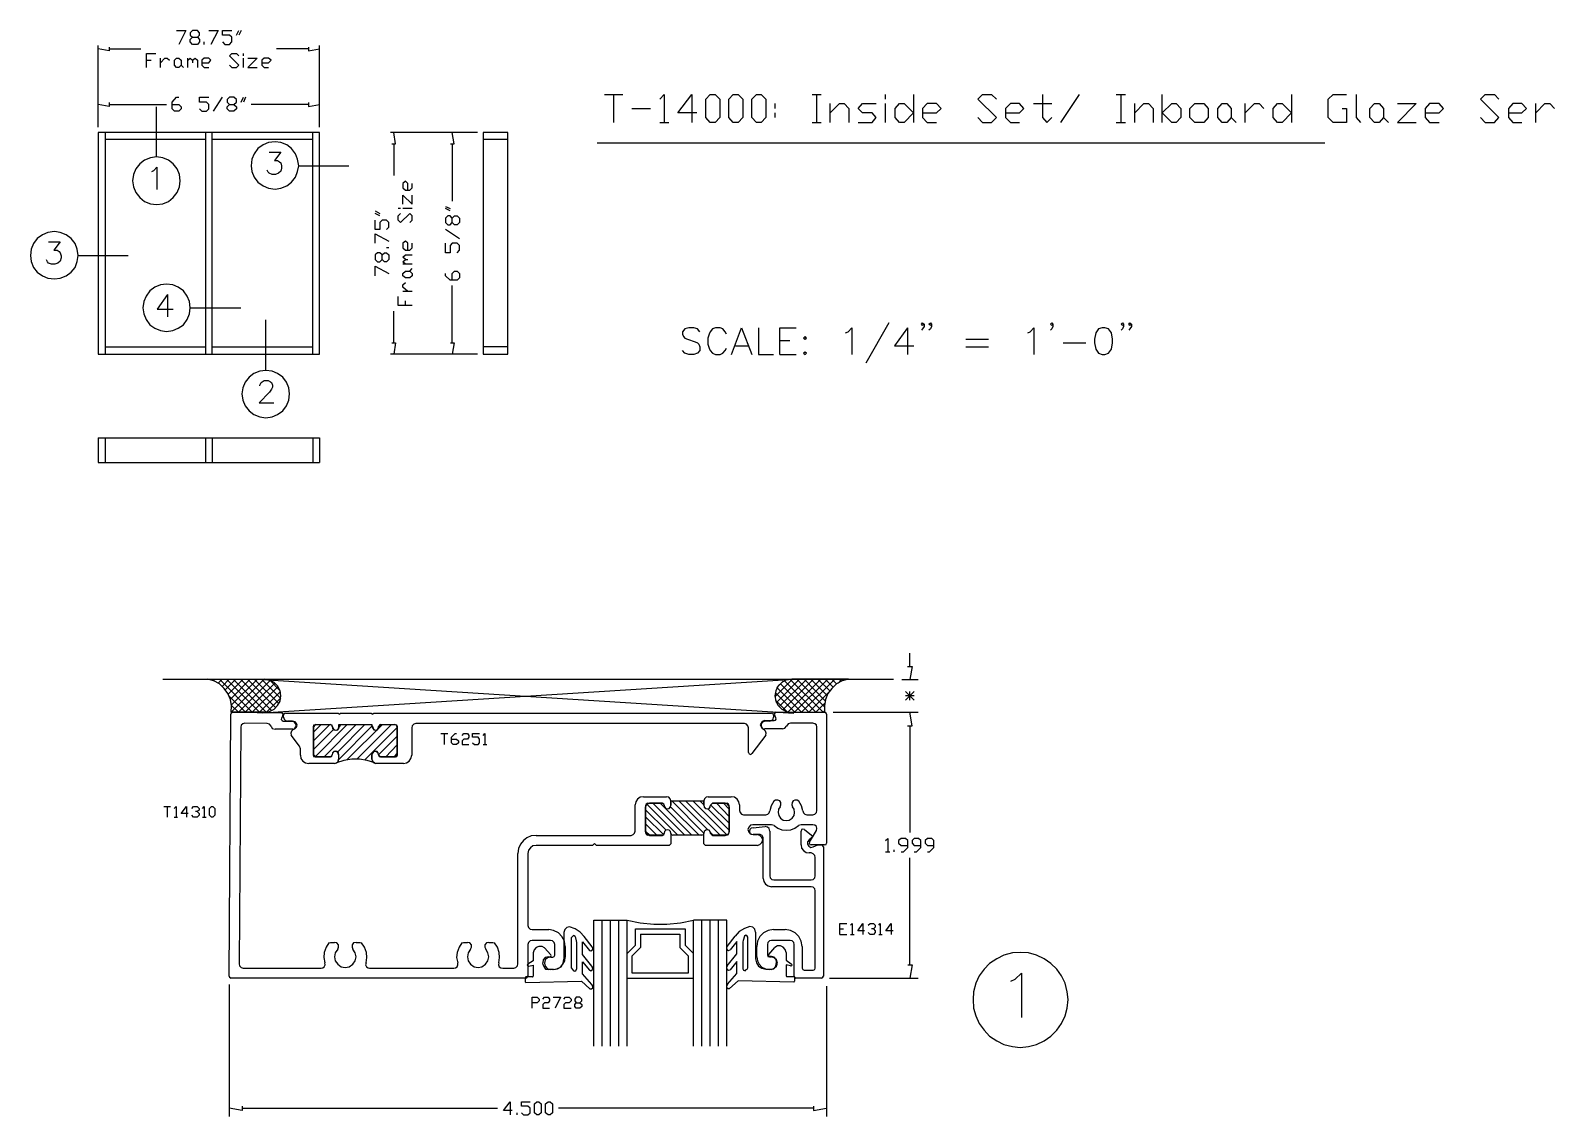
# Model space of a CAD drawing. Header units: inches. Extents: x 0 to 23, y 1.6 to 19.8.
# Drawn here: x -0.04 to 11.43, y 11.58 to 19.75 of the extents above; entities that cross this region are included whole.
import ezdxf

# ---------------------------------------------------------------- set-up
doc = ezdxf.new("R2010")
doc.units = ezdxf.units.IN
doc.layers.add('B6917_01-116-45-r0-T14000_I-O_InsideSet-InboardPlane-061512-NFRC_100-200', color=7, linetype='CONTINUOUS')

msp = doc.modelspace()

# ---------------------------------------------------------------- linework, layer by layer
at = {"layer": 'B6917_01-116-45-r0-T14000_I-O_InsideSet-InboardPlane-061512-NFRC_100-200', "color": 7}
for points in [[(1.058, 19.754), (1.129, 19.754), (1.075, 19.649)], [(1.18, 19.649), (1.162, 19.667), (1.162, 19.685), (1.18, 19.703), (1.216, 19.703), (1.231, 19.718), (1.231, 19.736), (1.216, 19.754), (1.18, 19.754), (1.162, 19.736), (1.162, 19.718), (1.18, 19.703)], [(1.303, 19.754), (1.372, 19.754), (1.318, 19.649)], [(1.405, 19.667), (1.423, 19.649), (1.458, 19.649), (1.476, 19.667), (1.476, 19.703), (1.458, 19.718), (1.405, 19.718), (1.405, 19.754), (1.476, 19.754)], [(1.509, 19.718), (1.527, 19.754)], [(1.545, 19.754), (1.527, 19.718)], [(0.468, 19.164), (0.468, 19.64)], [(0.552, 19.628), (0.552, 19.601), (0.468, 19.616)], [(1.216, 19.703), (1.231, 19.685), (1.231, 19.667), (1.216, 19.649), (1.18, 19.649)], [(1.267, 19.649), (1.267, 19.667)], [(2.051, 19.628), (2.051, 19.601), (2.135, 19.616)], [(2.135, 19.164), (2.135, 19.64)], [(0.552, 19.616), (0.791, 19.616)], [(0.833, 19.475), (0.833, 19.58), (0.902, 19.58)], [(0.833, 19.529), (0.869, 19.529)], [(0.938, 19.475), (0.938, 19.544)], [(0.938, 19.511), (0.971, 19.544), (0.989, 19.544), (1.007, 19.529)], [(1.075, 19.475), (1.058, 19.475), (1.043, 19.493), (1.043, 19.529), (1.058, 19.544), (1.075, 19.544), (1.093, 19.529), (1.093, 19.493), (1.075, 19.475), (1.075, 19.475)], [(1.144, 19.475), (1.144, 19.544)], [(1.144, 19.529), (1.162, 19.544), (1.18, 19.529), (1.18, 19.511)], [(1.18, 19.529), (1.198, 19.544), (1.216, 19.529), (1.216, 19.475)], [(1.249, 19.511), (1.303, 19.511), (1.318, 19.529), (1.303, 19.544), (1.267, 19.544), (1.249, 19.529), (1.249, 19.493), (1.267, 19.475), (1.303, 19.475)], [(1.458, 19.493), (1.476, 19.475), (1.509, 19.475), (1.527, 19.493), (1.458, 19.562), (1.476, 19.58), (1.509, 19.58), (1.527, 19.562)], [(1.563, 19.562), (1.563, 19.58)], [(1.563, 19.475), (1.563, 19.544)], [(1.596, 19.544), (1.665, 19.544), (1.596, 19.475), (1.665, 19.475)], [(1.701, 19.511), (1.752, 19.511), (1.77, 19.529), (1.752, 19.544), (1.719, 19.544), (1.701, 19.529), (1.701, 19.493), (1.719, 19.475), (1.752, 19.475)], [(2.051, 19.616), (1.812, 19.616)], [(1.093, 19.493), (1.111, 19.475)], [(0.468, 19.027), (0.468, 19.221)], [(0.552, 19.212), (0.552, 19.182), (0.468, 19.197)], [(0.552, 19.197), (0.983, 19.197)], [(0.908, 18.802), (0.908, 19.179)], [(1.025, 19.197), (1.075, 19.197), (1.093, 19.179), (1.093, 19.164), (1.075, 19.146), (1.043, 19.146), (1.025, 19.164), (1.025, 19.215), (1.058, 19.251), (1.075, 19.251)], [(1.231, 19.164), (1.249, 19.146), (1.285, 19.146), (1.303, 19.164), (1.303, 19.197), (1.285, 19.215), (1.231, 19.215), (1.231, 19.251), (1.303, 19.251)], [(1.336, 19.146), (1.405, 19.251)], [(1.458, 19.146), (1.44, 19.164), (1.44, 19.179), (1.458, 19.197), (1.491, 19.197), (1.509, 19.215), (1.509, 19.233), (1.491, 19.251), (1.458, 19.251), (1.44, 19.233), (1.44, 19.215), (1.458, 19.197)], [(1.491, 19.197), (1.509, 19.179), (1.509, 19.164), (1.491, 19.146), (1.458, 19.146)], [(1.545, 19.215), (1.563, 19.251)], [(1.578, 19.251), (1.563, 19.215)], [(2.051, 19.197), (1.62, 19.197)], [(2.051, 19.212), (2.051, 19.182), (2.135, 19.197)], [(2.135, 19.027), (2.135, 19.221)], [(4.28, 19.272), (4.418, 19.272)], [(4.349, 19.272), (4.349, 19.062)], [(4.486, 19.167), (4.627, 19.167)], [(4.696, 19.236), (4.729, 19.272), (4.729, 19.062)], [(4.974, 19.134), (4.833, 19.134), (4.938, 19.272), (4.938, 19.062)], [(5.076, 19.062), (5.043, 19.098), (5.043, 19.236), (5.076, 19.272), (5.112, 19.272), (5.148, 19.236), (5.148, 19.098), (5.112, 19.062), (5.076, 19.062), (5.076, 19.062)], [(5.249, 19.062), (5.216, 19.098), (5.216, 19.236), (5.249, 19.272), (5.285, 19.272), (5.321, 19.236), (5.321, 19.098), (5.285, 19.062), (5.249, 19.062), (5.249, 19.062)], [(5.423, 19.062), (5.39, 19.098), (5.39, 19.236), (5.423, 19.272), (5.459, 19.272), (5.495, 19.236), (5.495, 19.098), (5.459, 19.062), (5.423, 19.062), (5.423, 19.062)], [(5.563, 19.203), (5.563, 19.167)], [(5.842, 19.272), (5.911, 19.272)], [(5.875, 19.272), (5.875, 19.062)], [(5.979, 19.062), (5.979, 19.203)], [(5.979, 19.134), (6.048, 19.203), (6.084, 19.203), (6.12, 19.167), (6.12, 19.062)], [(6.189, 19.062), (6.294, 19.062), (6.326, 19.098), (6.294, 19.134), (6.222, 19.134), (6.189, 19.167), (6.222, 19.203), (6.326, 19.203)], [(6.395, 19.236), (6.395, 19.272)], [(6.395, 19.062), (6.395, 19.203)], [(6.605, 19.134), (6.536, 19.062), (6.5, 19.062), (6.467, 19.098), (6.467, 19.167), (6.5, 19.203), (6.536, 19.203), (6.605, 19.134), (6.605, 19.134)], [(6.605, 19.272), (6.605, 19.062)], [(6.674, 19.134), (6.778, 19.134), (6.814, 19.167), (6.778, 19.203), (6.709, 19.203), (6.674, 19.167), (6.674, 19.098), (6.709, 19.062), (6.778, 19.062)], [(7.089, 19.098), (7.125, 19.062), (7.194, 19.062), (7.23, 19.098), (7.089, 19.236), (7.125, 19.272), (7.194, 19.272), (7.23, 19.236)], [(7.299, 19.134), (7.404, 19.134), (7.437, 19.167), (7.404, 19.203), (7.335, 19.203), (7.299, 19.167), (7.299, 19.098), (7.335, 19.062), (7.404, 19.062)], [(7.508, 19.203), (7.646, 19.203)], [(7.577, 19.272), (7.577, 19.098), (7.61, 19.062), (7.646, 19.098)], [(7.715, 19.062), (7.855, 19.272)], [(8.131, 19.272), (8.202, 19.272)], [(8.167, 19.272), (8.167, 19.062)], [(8.271, 19.062), (8.271, 19.203)], [(8.271, 19.134), (8.34, 19.203), (8.376, 19.203), (8.409, 19.167), (8.409, 19.062)], [(8.478, 19.062), (8.478, 19.272)], [(8.478, 19.134), (8.55, 19.203), (8.582, 19.203), (8.618, 19.167), (8.618, 19.098), (8.582, 19.062), (8.55, 19.062), (8.478, 19.134), (8.478, 19.134)], [(8.792, 19.062), (8.723, 19.062), (8.687, 19.098), (8.687, 19.167), (8.723, 19.203), (8.792, 19.203), (8.825, 19.167), (8.825, 19.098), (8.792, 19.062), (8.792, 19.062)], [(8.965, 19.062), (8.93, 19.062), (8.897, 19.098), (8.897, 19.167), (8.93, 19.203), (8.965, 19.203), (8.998, 19.167), (8.998, 19.098), (8.965, 19.062), (8.965, 19.062)], [(9.103, 19.062), (9.103, 19.203)], [(9.103, 19.134), (9.172, 19.203), (9.208, 19.203), (9.244, 19.167)], [(9.45, 19.134), (9.381, 19.062), (9.345, 19.062), (9.312, 19.098), (9.312, 19.167), (9.345, 19.203), (9.381, 19.203), (9.45, 19.134), (9.45, 19.134)], [(9.45, 19.272), (9.45, 19.062)], [(9.833, 19.167), (9.866, 19.167), (9.866, 19.062), (9.764, 19.062), (9.728, 19.098), (9.728, 19.236), (9.764, 19.272), (9.866, 19.272)], [(9.938, 19.272), (9.938, 19.098), (9.971, 19.062)], [(10.111, 19.062), (10.075, 19.062), (10.04, 19.098), (10.04, 19.167), (10.075, 19.203), (10.111, 19.203), (10.144, 19.167), (10.144, 19.098), (10.111, 19.062), (10.111, 19.062)], [(10.249, 19.203), (10.39, 19.203), (10.249, 19.062), (10.39, 19.062)], [(10.458, 19.134), (10.563, 19.134), (10.596, 19.167), (10.563, 19.203), (10.491, 19.203), (10.458, 19.167), (10.458, 19.098), (10.491, 19.062), (10.563, 19.062)], [(10.874, 19.098), (10.91, 19.062), (10.979, 19.062), (11.012, 19.098), (10.874, 19.236), (10.91, 19.272), (10.979, 19.272), (11.012, 19.236)], [(11.084, 19.134), (11.186, 19.134), (11.221, 19.167), (11.186, 19.203), (11.117, 19.203), (11.084, 19.167), (11.084, 19.098), (11.117, 19.062), (11.186, 19.062)], [(11.29, 19.062), (11.29, 19.203)], [(11.29, 19.134), (11.359, 19.203), (11.395, 19.203), (11.431, 19.167)], [(4.696, 19.062), (4.765, 19.062)], [(5.563, 19.134), (5.563, 19.098)], [(5.842, 19.062), (5.911, 19.062)], [(8.131, 19.062), (8.202, 19.062)], [(8.998, 19.098), (9.034, 19.062)], [(10.144, 19.098), (10.18, 19.062)], [(0.468, 18.985), (0.468, 17.318)], [(2.135, 18.985), (0.468, 18.985)], [(0.522, 18.985), (0.522, 17.318)], [(1.276, 18.934), (0.522, 18.934)], [(1.276, 18.985), (1.276, 17.318)], [(1.327, 17.318), (1.327, 18.985)], [(2.084, 18.934), (1.327, 18.934)], [(2.084, 17.318), (2.084, 18.985)], [(2.135, 17.318), (2.135, 18.985)], [(3.221, 18.985), (2.67, 18.985)], [(2.679, 18.901), (2.706, 18.901), (2.694, 18.985)], [(3.325, 18.985), (3.11, 18.985)], [(3.122, 18.901), (3.149, 18.901), (3.134, 18.985)], [(3.367, 18.985), (3.367, 17.318), (3.553, 17.318)], [(3.553, 18.985), (3.367, 18.985)], [(3.553, 18.934), (3.367, 18.934)], [(3.553, 17.318), (3.553, 18.985)], [(1.979, 18.736), (1.97, 18.784), (1.955, 18.826), (1.925, 18.865), (1.889, 18.892), (1.844, 18.91), (1.8, 18.916), (1.752, 18.91), (1.71, 18.892), (1.671, 18.865), (1.644, 18.826), (1.626, 18.784), (1.62, 18.736), (1.626, 18.691), (1.644, 18.65), (1.671, 18.611), (1.71, 18.584), (1.752, 18.566), (1.8, 18.56), (1.844, 18.566), (1.889, 18.584), (1.925, 18.611), (1.955, 18.65), (1.97, 18.691), (1.979, 18.736), (1.979, 18.736)], [(1.755, 18.838), (1.844, 18.838), (1.797, 18.775), (1.82, 18.775), (1.835, 18.766), (1.844, 18.757), (1.85, 18.736), (1.85, 18.718), (1.844, 18.694), (1.826, 18.679), (1.803, 18.67), (1.779, 18.67), (1.755, 18.679), (1.749, 18.688), (1.74, 18.703)], [(2.694, 18.901), (2.694, 18.661)], [(3.134, 18.901), (3.134, 18.47)], [(4.226, 18.907), (9.701, 18.907)], [(1.087, 18.623), (1.081, 18.67), (1.063, 18.712), (1.034, 18.751), (0.998, 18.778), (0.956, 18.796), (0.908, 18.802), (0.863, 18.796), (0.818, 18.778), (0.782, 18.751), (0.752, 18.712), (0.734, 18.67), (0.728, 18.623), (0.734, 18.578), (0.752, 18.533), (0.782, 18.497), (0.818, 18.467), (0.863, 18.449), (0.908, 18.443), (0.956, 18.449), (0.998, 18.467), (1.034, 18.497), (1.063, 18.533), (1.081, 18.578), (1.087, 18.623), (1.087, 18.623)], [(0.872, 18.691), (0.887, 18.7), (0.911, 18.724), (0.911, 18.557)], [(1.979, 18.736), (2.356, 18.736)], [(2.799, 18.551), (2.799, 18.602), (2.781, 18.62), (2.763, 18.602), (2.763, 18.569), (2.781, 18.551), (2.814, 18.551), (2.832, 18.569), (2.832, 18.602)], [(2.763, 18.446), (2.763, 18.515), (2.832, 18.446), (2.832, 18.515)], [(2.554, 18.395), (2.589, 18.377)], [(2.589, 18.359), (2.554, 18.377)], [(2.745, 18.413), (2.727, 18.413)], [(2.814, 18.308), (2.832, 18.326), (2.832, 18.359), (2.814, 18.377), (2.745, 18.308), (2.727, 18.326), (2.727, 18.359), (2.745, 18.377)], [(2.832, 18.413), (2.763, 18.413)], [(3.083, 18.428), (3.119, 18.413)], [(3.119, 18.395), (3.083, 18.413)], [(3.188, 18.308), (3.17, 18.29), (3.152, 18.29), (3.134, 18.308), (3.134, 18.341), (3.119, 18.359), (3.101, 18.359), (3.083, 18.341), (3.083, 18.308), (3.101, 18.29), (3.119, 18.29), (3.134, 18.308)], [(3.134, 18.341), (3.152, 18.359), (3.17, 18.359), (3.188, 18.341), (3.188, 18.308)], [(0.318, 18.06), (0.312, 18.108), (0.295, 18.15), (0.265, 18.189), (0.229, 18.216), (0.184, 18.234), (0.139, 18.24), (0.091, 18.234), (0.049, 18.216), (0.01, 18.189), (-0.017, 18.15), (-0.035, 18.108), (-0.041, 18.06), (-0.035, 18.015), (-0.017, 17.97), (0.01, 17.934), (0.049, 17.907), (0.091, 17.89), (0.139, 17.884), (0.184, 17.89), (0.229, 17.907), (0.265, 17.934), (0.295, 17.97), (0.312, 18.015), (0.318, 18.06), (0.318, 18.06)], [(2.64, 18.255), (2.658, 18.273), (2.658, 18.308), (2.64, 18.326), (2.607, 18.326), (2.589, 18.308), (2.589, 18.255), (2.554, 18.255), (2.554, 18.326)], [(3.188, 18.186), (3.083, 18.255)], [(0.094, 18.162), (0.184, 18.162), (0.136, 18.099), (0.16, 18.099), (0.175, 18.09), (0.184, 18.081), (0.19, 18.057), (0.19, 18.042), (0.184, 18.018), (0.166, 18.003), (0.142, 17.994), (0.118, 17.994), (0.094, 18.003), (0.088, 18.012), (0.079, 18.027)], [(2.554, 18.153), (2.554, 18.222), (2.658, 18.168)], [(2.799, 18.099), (2.799, 18.153), (2.781, 18.168), (2.763, 18.153), (2.763, 18.117), (2.781, 18.099), (2.814, 18.099), (2.832, 18.117), (2.832, 18.153)], [(3.17, 18.081), (3.188, 18.099), (3.188, 18.135), (3.17, 18.153), (3.134, 18.153), (3.119, 18.135), (3.119, 18.081), (3.083, 18.081), (3.083, 18.153)], [(0.318, 18.06), (0.695, 18.06)], [(2.658, 18.03), (2.64, 18.012), (2.625, 18.012), (2.607, 18.03), (2.607, 18.066), (2.589, 18.081), (2.571, 18.081), (2.554, 18.066), (2.554, 18.03), (2.571, 18.012), (2.589, 18.012), (2.607, 18.03)], [(2.607, 18.066), (2.625, 18.081), (2.64, 18.081), (2.658, 18.066), (2.658, 18.03)], [(2.658, 18.117), (2.64, 18.117)], [(2.781, 18.03), (2.763, 18.048), (2.781, 18.066), (2.832, 18.066)], [(2.781, 17.994), (2.763, 18.012), (2.781, 18.03), (2.799, 18.03)], [(2.554, 17.907), (2.554, 17.979), (2.658, 17.925)], [(2.832, 17.994), (2.763, 17.994)], [(2.832, 17.925), (2.832, 17.907), (2.814, 17.893), (2.781, 17.893), (2.763, 17.907), (2.763, 17.925), (2.781, 17.943), (2.814, 17.943), (2.832, 17.925), (2.832, 17.925)], [(2.814, 17.943), (2.832, 17.961)], [(3.134, 17.875), (3.134, 17.925), (3.152, 17.943), (3.17, 17.943), (3.188, 17.925), (3.188, 17.893), (3.17, 17.875), (3.119, 17.875), (3.083, 17.907), (3.083, 17.925)], [(1.162, 17.665), (1.156, 17.713), (1.138, 17.755), (1.111, 17.794), (1.072, 17.821), (1.031, 17.839), (0.983, 17.845), (0.938, 17.839), (0.896, 17.821), (0.857, 17.794), (0.83, 17.755), (0.812, 17.713), (0.806, 17.665), (0.812, 17.62), (0.83, 17.578), (0.857, 17.539), (0.896, 17.513), (0.938, 17.495), (0.983, 17.489), (1.031, 17.495), (1.072, 17.513), (1.111, 17.539), (1.138, 17.578), (1.156, 17.62), (1.162, 17.665), (1.162, 17.665)], [(2.799, 17.788), (2.763, 17.821), (2.763, 17.839), (2.781, 17.857)], [(2.832, 17.788), (2.763, 17.788)], [(3.134, 17.402), (3.134, 17.833)], [(0.992, 17.767), (0.914, 17.656), (1.034, 17.656)], [(0.992, 17.767), (0.992, 17.599)], [(2.832, 17.683), (2.727, 17.683), (2.727, 17.752)], [(2.781, 17.683), (2.781, 17.719)], [(1.162, 17.665), (1.542, 17.665)], [(1.731, 17.195), (1.731, 17.575)], [(2.694, 17.402), (2.694, 17.641)], [(6.419, 17.554), (6.246, 17.249)], [(6.686, 17.542), (6.674, 17.533), (6.665, 17.542), (6.674, 17.554), (6.686, 17.542), (6.686, 17.525), (6.674, 17.507), (6.665, 17.498)], [(6.742, 17.542), (6.733, 17.533), (6.721, 17.542), (6.733, 17.554), (6.742, 17.542), (6.742, 17.525), (6.733, 17.507), (6.721, 17.498)], [(7.655, 17.542), (7.646, 17.533), (7.637, 17.542), (7.646, 17.554), (7.655, 17.542), (7.655, 17.525), (7.646, 17.507), (7.637, 17.498)], [(8.187, 17.542), (8.179, 17.533), (8.17, 17.542), (8.179, 17.554), (8.187, 17.542), (8.187, 17.525), (8.179, 17.507), (8.17, 17.498)], [(8.247, 17.542), (8.235, 17.533), (8.226, 17.542), (8.235, 17.554), (8.247, 17.542), (8.247, 17.525), (8.235, 17.507), (8.226, 17.498)], [(4.998, 17.486), (4.98, 17.507), (4.953, 17.516), (4.914, 17.516), (4.884, 17.507), (4.866, 17.486), (4.866, 17.468), (4.875, 17.45), (4.884, 17.438), (4.905, 17.429), (4.962, 17.411), (4.98, 17.402), (4.989, 17.393), (4.998, 17.372), (4.998, 17.345), (4.98, 17.324), (4.953, 17.315), (4.914, 17.315), (4.884, 17.324), (4.866, 17.345)], [(5.198, 17.468), (5.189, 17.486), (5.172, 17.507), (5.151, 17.516), (5.115, 17.516), (5.094, 17.507), (5.076, 17.486), (5.067, 17.468), (5.058, 17.438), (5.058, 17.393), (5.067, 17.363), (5.076, 17.345), (5.094, 17.324), (5.115, 17.315), (5.151, 17.315), (5.172, 17.324), (5.189, 17.345), (5.198, 17.363)], [(5.237, 17.315), (5.312, 17.516), (5.39, 17.315)], [(5.438, 17.516), (5.438, 17.315), (5.552, 17.315)], [(5.599, 17.315), (5.599, 17.516), (5.722, 17.516)], [(5.791, 17.45), (5.779, 17.438), (5.791, 17.429), (5.8, 17.438), (5.791, 17.45), (5.791, 17.45)], [(6.093, 17.477), (6.114, 17.486), (6.141, 17.516), (6.141, 17.315)], [(6.56, 17.516), (6.464, 17.381), (6.608, 17.381)], [(6.56, 17.516), (6.56, 17.315)], [(7.466, 17.477), (7.484, 17.486), (7.511, 17.516), (7.511, 17.315)], [(8.026, 17.516), (7.999, 17.507), (7.978, 17.477), (7.969, 17.429), (7.969, 17.402), (7.978, 17.354), (7.999, 17.324), (8.026, 17.315), (8.047, 17.315), (8.074, 17.324), (8.095, 17.354), (8.104, 17.402), (8.104, 17.429), (8.095, 17.477), (8.074, 17.507), (8.047, 17.516), (8.026, 17.516), (8.026, 17.516)], [(0.522, 17.372), (1.276, 17.372)], [(1.327, 17.372), (2.084, 17.372)], [(2.679, 17.402), (2.706, 17.402), (2.694, 17.318)], [(3.122, 17.402), (3.149, 17.402), (3.134, 17.318)], [(3.553, 17.372), (3.367, 17.372)], [(5.267, 17.381), (5.36, 17.381)], [(5.599, 17.42), (5.674, 17.42)], [(5.791, 17.333), (5.779, 17.324), (5.791, 17.315), (5.8, 17.324), (5.791, 17.333), (5.791, 17.333)], [(7, 17.429), (7.17, 17.429)], [(7, 17.372), (7.17, 17.372)], [(7.733, 17.402), (7.903, 17.402)], [(0.468, 17.318), (2.135, 17.318)], [(3.221, 17.318), (2.67, 17.318)], [(3.325, 17.318), (3.11, 17.318)], [(5.599, 17.315), (5.722, 17.315)], [(1.91, 17.019), (1.904, 17.064), (1.886, 17.106), (1.859, 17.145), (1.82, 17.171), (1.779, 17.189), (1.731, 17.195), (1.686, 17.189), (1.641, 17.171), (1.605, 17.145), (1.575, 17.106), (1.557, 17.064), (1.551, 17.019), (1.557, 16.971), (1.575, 16.929), (1.605, 16.89), (1.641, 16.863), (1.686, 16.845), (1.731, 16.839), (1.779, 16.845), (1.82, 16.863), (1.859, 16.89), (1.886, 16.929), (1.904, 16.971), (1.91, 17.019), (1.91, 17.019)], [(1.686, 17.079), (1.686, 17.085), (1.695, 17.103), (1.704, 17.109), (1.719, 17.118), (1.749, 17.118), (1.767, 17.109), (1.773, 17.103), (1.782, 17.085), (1.782, 17.07), (1.773, 17.055), (1.758, 17.031), (1.68, 16.95), (1.791, 16.95)], [(0.468, 16.687), (0.468, 16.501)], [(0.468, 16.687), (2.135, 16.687)], [(0.522, 16.687), (0.522, 16.501)], [(1.276, 16.687), (1.276, 16.501)], [(1.327, 16.687), (1.327, 16.501)], [(2.084, 16.687), (2.084, 16.501)], [(2.135, 16.687), (2.135, 16.501)], [(0.468, 16.501), (2.135, 16.501)], [(6.578, 14.966), (6.578, 15.068)], [(6.56, 14.966), (6.596, 14.966), (6.578, 14.868)], [(6.455, 14.868), (0.956, 14.868)], [(1.291, 14.871), (1.719, 14.871)], [(1.719, 14.622), (1.47, 14.622), (1.473, 14.67), (1.464, 14.718), (1.446, 14.763), (1.417, 14.802), (1.381, 14.835), (1.339, 14.859), (1.291, 14.871)], [(1.342, 14.856), (1.327, 14.871)], [(1.336, 14.859), (1.348, 14.871)], [(1.372, 14.841), (1.402, 14.871)], [(1.629, 14.622), (1.381, 14.871)], [(1.402, 14.817), (1.455, 14.871)], [(1.426, 14.79), (1.506, 14.871)], [(1.683, 14.622), (1.435, 14.871)], [(1.446, 14.757), (1.56, 14.871)], [(1.464, 14.721), (1.614, 14.871)], [(1.47, 14.676), (1.668, 14.871)], [(1.47, 14.622), (1.719, 14.871)], [(1.734, 14.622), (1.485, 14.871)], [(1.524, 14.622), (1.764, 14.862)], [(1.776, 14.634), (1.539, 14.871)], [(1.575, 14.622), (1.8, 14.844)], [(1.806, 14.655), (1.593, 14.871)], [(1.629, 14.622), (1.823, 14.817)], [(1.829, 14.688), (1.644, 14.871)], [(1.841, 14.727), (1.698, 14.871)], [(1.707, 14.868), (5.704, 14.616)], [(5.704, 14.868), (1.707, 14.616)], [(1.719, 14.622), (1.758, 14.628), (1.794, 14.646), (1.82, 14.673), (1.838, 14.706), (1.844, 14.745), (1.838, 14.784), (1.82, 14.82), (1.794, 14.847), (1.758, 14.865), (1.719, 14.871)], [(1.838, 14.784), (1.758, 14.865)], [(5.563, 14.739), (5.695, 14.871)], [(6.117, 14.871), (5.689, 14.871), (5.65, 14.865), (5.614, 14.847), (5.587, 14.82), (5.569, 14.784), (5.563, 14.745), (5.569, 14.706), (5.587, 14.673), (5.614, 14.646), (5.65, 14.628), (5.689, 14.622), (5.937, 14.622)], [(5.572, 14.694), (5.749, 14.871)], [(5.578, 14.808), (5.626, 14.856)], [(5.764, 14.622), (5.578, 14.808)], [(5.593, 14.664), (5.803, 14.871)], [(5.818, 14.622), (5.602, 14.838)], [(5.623, 14.64), (5.854, 14.871)], [(5.872, 14.622), (5.635, 14.859)], [(5.662, 14.625), (5.908, 14.871)], [(5.926, 14.622), (5.674, 14.871)], [(5.71, 14.622), (5.961, 14.871)], [(5.935, 14.664), (5.728, 14.871)], [(5.764, 14.622), (6.015, 14.871)], [(5.94, 14.709), (5.782, 14.871)], [(5.955, 14.748), (5.833, 14.871)], [(5.976, 14.784), (5.887, 14.871)], [(6.117, 14.871), (6.069, 14.859), (6.027, 14.835), (5.991, 14.802), (5.961, 14.763), (5.943, 14.718), (5.935, 14.67), (5.937, 14.622)], [(6, 14.811), (5.94, 14.871)], [(6.027, 14.835), (5.991, 14.871)], [(6.039, 14.841), (6.066, 14.871)], [(6.063, 14.856), (6.045, 14.871)], [(6.102, 14.868), (6.099, 14.871)], [(6.518, 14.868), (6.641, 14.868)], [(1.578, 14.622), (1.455, 14.742)], [(1.683, 14.622), (1.841, 14.778)], [(1.737, 14.622), (1.844, 14.73)], [(5.713, 14.622), (5.566, 14.769)], [(5.656, 14.625), (5.566, 14.712)], [(5.818, 14.622), (5.967, 14.772)], [(5.872, 14.622), (5.937, 14.688)], [(6.611, 14.778), (6.545, 14.712)], [(6.545, 14.778), (6.611, 14.712)], [(6.611, 14.745), (6.545, 14.745)], [(6.578, 14.712), (6.578, 14.778)], [(1.455, 12.636), (1.467, 14.607)], [(1.482, 14.622), (1.47, 14.616), (1.467, 14.607)], [(1.524, 14.622), (1.473, 14.673)], [(1.482, 14.622), (1.847, 14.619)], [(1.859, 14.595), (1.862, 14.607), (1.856, 14.616), (1.847, 14.619)], [(1.859, 14.595), (1.85, 14.577), (1.847, 14.568), (1.853, 14.559), (1.862, 14.556), (1.934, 14.556)], [(1.88, 14.616), (1.868, 14.613), (1.865, 14.601)], [(1.865, 14.586), (1.865, 14.601)], [(1.865, 14.586), (1.868, 14.571), (1.88, 14.559), (1.895, 14.556)], [(1.88, 14.616), (2.275, 14.616), (2.284, 14.607), (2.293, 14.616), (2.524, 14.616), (2.536, 14.607), (2.545, 14.616), (5.537, 14.616)], [(5.486, 14.559), (5.558, 14.559), (5.566, 14.562), (5.572, 14.571), (5.569, 14.58), (5.561, 14.598)], [(5.522, 14.556), (5.537, 14.559), (5.549, 14.571), (5.552, 14.586)], [(5.552, 14.601), (5.549, 14.613), (5.537, 14.616)], [(5.552, 14.601), (5.552, 14.586)], [(5.572, 14.622), (5.563, 14.616), (5.558, 14.607), (5.561, 14.598)], [(5.572, 14.622), (5.937, 14.622)], [(5.923, 14.622), (5.937, 14.634)], [(5.952, 14.607), (5.949, 14.616), (5.937, 14.622)], [(5.952, 14.607), (5.952, 13.638)], [(6, 14.622), (6.641, 14.622)], [(6, 14.622), (6.641, 14.622)], [(6.56, 14.521), (6.596, 14.521), (6.578, 14.622)], [(6.563, 14.521), (6.596, 14.521), (6.578, 14.622)], [(1.77, 14.518), (1.758, 14.532), (1.74, 14.538), (1.572, 14.541), (1.557, 14.535), (1.545, 14.524), (1.542, 14.509), (1.53, 12.728), (1.533, 12.713), (1.545, 12.701), (1.56, 12.695), (2.147, 12.695), (2.159, 12.698), (2.171, 12.707), (2.177, 12.722), (2.174, 12.737)], [(1.77, 14.518), (1.779, 14.5), (1.8, 14.494)], [(1.934, 14.494), (1.8, 14.494)], [(1.925, 14.479), (1.949, 14.503), (1.958, 14.515), (1.958, 14.53), (1.952, 14.541), (1.943, 14.55), (1.928, 14.556), (1.895, 14.556)], [(1.925, 14.479), (1.919, 14.464), (1.922, 14.449)], [(1.934, 14.494), (1.949, 14.497), (1.961, 14.509), (1.967, 14.524), (1.961, 14.538), (1.952, 14.55), (1.934, 14.556)], [(2.233, 14.512), (2.23, 14.524), (2.218, 14.527), (2.102, 14.527), (2.09, 14.524), (2.087, 14.512), (2.087, 14.302), (2.09, 14.29), (2.102, 14.287), (2.215, 14.287), (2.224, 14.29), (2.23, 14.302)], [(2.093, 14.476), (2.147, 14.53)], [(2.093, 14.41), (2.212, 14.53)], [(2.108, 14.53), (2.099, 14.524), (2.093, 14.515)], [(2.093, 14.302), (2.093, 14.515)], [(2.093, 14.344), (2.242, 14.494)], [(2.105, 14.29), (2.344, 14.53)], [(2.108, 14.53), (2.215, 14.53)], [(2.171, 14.287), (2.41, 14.53)], [(2.23, 14.515), (2.227, 14.524), (2.215, 14.53)], [(2.23, 14.515), (2.233, 14.5), (2.242, 14.491), (2.257, 14.488), (2.269, 14.491), (2.278, 14.5), (2.281, 14.515), (2.281, 14.53), (2.53, 14.53), (2.53, 14.515), (2.536, 14.5), (2.545, 14.491), (2.557, 14.488), (2.568, 14.491), (2.577, 14.5), (2.58, 14.515)], [(2.233, 14.512), (2.239, 14.5), (2.248, 14.491), (2.26, 14.488)], [(2.26, 14.488), (2.272, 14.491), (2.281, 14.5), (2.284, 14.512)], [(2.272, 14.323), (2.476, 14.53)], [(2.281, 14.266), (2.53, 14.518)], [(2.536, 14.512), (2.53, 14.524), (2.521, 14.527), (2.299, 14.527), (2.29, 14.524), (2.284, 14.512)], [(2.344, 14.266), (2.61, 14.53)], [(2.416, 14.269), (2.676, 14.53)], [(2.476, 14.263), (2.718, 14.506)], [(2.536, 14.512), (2.539, 14.5), (2.548, 14.491), (2.56, 14.488)], [(2.56, 14.488), (2.571, 14.491), (2.58, 14.5), (2.583, 14.512)], [(2.595, 14.53), (2.586, 14.524), (2.58, 14.515)], [(2.58, 14.302), (2.583, 14.29), (2.595, 14.287), (2.706, 14.287), (2.718, 14.29), (2.721, 14.302), (2.721, 14.512), (2.718, 14.524), (2.706, 14.527), (2.598, 14.527), (2.589, 14.524), (2.583, 14.512)], [(2.595, 14.53), (2.703, 14.53)], [(2.718, 14.515), (2.715, 14.524), (2.703, 14.53)], [(2.718, 14.515), (2.718, 14.302)], [(5.363, 14.32), (5.363, 14.506), (5.36, 14.521), (5.348, 14.532), (5.333, 14.538), (2.859, 14.538), (2.844, 14.532), (2.832, 14.521), (2.829, 14.506), (2.829, 14.299)], [(3.047, 14.461), (3.101, 14.461)], [(3.074, 14.461), (3.074, 14.38)], [(3.128, 14.419), (3.167, 14.419), (3.182, 14.407), (3.182, 14.392), (3.167, 14.38), (3.14, 14.38), (3.128, 14.392), (3.128, 14.434), (3.155, 14.461), (3.167, 14.461)], [(3.209, 14.446), (3.221, 14.461), (3.248, 14.461), (3.26, 14.446), (3.26, 14.434), (3.248, 14.419), (3.221, 14.419), (3.209, 14.407), (3.209, 14.38), (3.26, 14.38)], [(3.287, 14.392), (3.302, 14.38), (3.328, 14.38), (3.34, 14.392), (3.34, 14.419), (3.328, 14.434), (3.287, 14.434), (3.287, 14.461), (3.34, 14.461)], [(3.367, 14.446), (3.379, 14.461), (3.379, 14.38)], [(5.486, 14.559), (5.468, 14.553), (5.459, 14.541), (5.453, 14.527), (5.459, 14.512), (5.468, 14.5), (5.486, 14.497)], [(5.522, 14.556), (5.489, 14.556), (5.474, 14.55), (5.465, 14.541), (5.459, 14.53), (5.459, 14.515), (5.468, 14.503), (5.492, 14.479)], [(5.62, 14.497), (5.486, 14.497)], [(5.495, 14.449), (5.498, 14.464), (5.492, 14.479)], [(5.62, 14.497), (5.638, 14.503), (5.65, 14.518)], [(5.773, 13.88), (5.779, 13.865), (5.788, 13.856), (5.803, 13.85), (5.848, 13.85), (5.863, 13.856), (5.875, 13.868), (5.878, 13.883), (5.878, 14.509), (5.875, 14.527), (5.863, 14.535), (5.848, 14.541), (5.68, 14.541), (5.662, 14.535), (5.65, 14.518)], [(6.578, 14.521), (6.578, 14.422)], [(6.578, 14.521), (6.578, 13.716)], [(1.991, 14.299), (1.991, 14.347), (1.985, 14.368), (1.922, 14.449)], [(2.58, 14.302), (2.718, 14.44)], [(2.634, 14.287), (2.718, 14.374)], [(3.367, 14.38), (3.394, 14.38)], [(5.495, 14.449), (5.39, 14.311)], [(1.991, 14.299), (1.994, 14.275), (2.009, 14.254), (2.03, 14.242), (2.054, 14.236)], [(2.248, 14.236), (2.054, 14.236)], [(2.093, 14.302), (2.099, 14.293), (2.108, 14.287)], [(2.215, 14.287), (2.108, 14.287)], [(2.215, 14.287), (2.227, 14.293), (2.23, 14.302)], [(2.58, 14.302), (2.577, 14.317), (2.568, 14.326), (2.557, 14.329), (2.545, 14.326), (2.536, 14.317), (2.53, 14.302), (2.53, 14.269), (2.536, 14.251), (2.551, 14.242), (2.494, 14.26), (2.437, 14.269), (2.377, 14.269), (2.317, 14.26), (2.263, 14.242), (2.275, 14.251), (2.281, 14.269), (2.281, 14.302), (2.278, 14.317), (2.269, 14.326), (2.257, 14.329), (2.242, 14.326), (2.233, 14.317), (2.23, 14.302)], [(2.254, 14.326), (2.242, 14.323), (2.233, 14.314), (2.23, 14.302)], [(2.248, 14.236), (2.263, 14.242), (2.275, 14.251), (2.278, 14.269)], [(2.278, 14.302), (2.275, 14.314), (2.266, 14.323), (2.254, 14.326)], [(2.278, 14.302), (2.278, 14.269)], [(2.554, 14.326), (2.542, 14.323), (2.533, 14.314), (2.53, 14.302)], [(2.53, 14.269), (2.53, 14.302)], [(2.53, 14.269), (2.533, 14.251), (2.545, 14.242), (2.56, 14.236)], [(2.53, 14.248), (2.536, 14.254)], [(2.58, 14.302), (2.577, 14.314), (2.565, 14.323), (2.554, 14.326)], [(2.766, 14.236), (2.56, 14.236)], [(2.58, 14.302), (2.586, 14.293), (2.595, 14.287)], [(2.703, 14.287), (2.595, 14.287)], [(2.7, 14.287), (2.718, 14.308)], [(2.703, 14.287), (2.715, 14.293), (2.718, 14.302)], [(2.766, 14.236), (2.79, 14.242), (2.811, 14.254), (2.823, 14.275), (2.829, 14.299)], [(5.363, 14.32), (5.369, 14.308), (5.381, 14.305), (5.39, 14.311)], [(0.962, 13.913), (1.013, 13.913)], [(0.989, 13.913), (0.989, 13.832)], [(1.04, 13.898), (1.055, 13.913), (1.055, 13.832)], [(1.147, 13.859), (1.093, 13.859), (1.135, 13.913), (1.135, 13.832)], [(1.174, 13.898), (1.186, 13.913), (1.213, 13.913), (1.228, 13.898), (1.228, 13.886), (1.213, 13.874), (1.201, 13.874)], [(1.255, 13.898), (1.267, 13.913), (1.267, 13.832)], [(1.321, 13.832), (1.306, 13.847), (1.306, 13.898), (1.321, 13.913), (1.333, 13.913), (1.348, 13.898), (1.348, 13.847), (1.333, 13.832), (1.321, 13.832), (1.321, 13.832)], [(3.765, 13.695), (4.48, 13.695), (4.495, 13.701), (4.507, 13.713), (4.51, 13.728), (4.51, 13.925)], [(4.573, 13.985), (4.549, 13.982), (4.528, 13.967), (4.516, 13.949), (4.51, 13.925)], [(4.573, 13.985), (4.747, 13.985)], [(4.729, 13.922), (4.726, 13.931), (4.714, 13.937), (4.618, 13.937), (4.603, 13.931), (4.591, 13.919), (4.585, 13.904), (4.585, 13.728), (4.591, 13.713), (4.603, 13.701), (4.618, 13.695), (4.714, 13.695), (4.726, 13.701), (4.729, 13.71)], [(4.606, 13.937), (4.594, 13.931), (4.591, 13.922)], [(4.591, 13.713), (4.591, 13.922)], [(4.744, 13.734), (4.591, 13.886)], [(4.833, 13.698), (4.597, 13.934)], [(4.606, 13.937), (4.714, 13.937)], [(4.884, 13.698), (4.645, 13.937)], [(4.938, 13.698), (4.699, 13.937)], [(4.729, 13.922), (4.726, 13.931), (4.714, 13.937)], [(4.729, 13.922), (4.732, 13.91), (4.741, 13.898), (4.753, 13.895), (4.768, 13.898), (4.777, 13.91), (4.78, 13.922), (4.78, 13.955), (5.028, 13.955), (5.028, 13.922)], [(4.729, 13.922), (4.732, 13.907), (4.741, 13.898), (4.753, 13.895)], [(4.78, 13.955), (4.774, 13.97), (4.765, 13.982), (4.747, 13.985)], [(4.753, 13.895), (4.768, 13.898), (4.777, 13.907), (4.78, 13.922)], [(4.992, 13.698), (4.777, 13.91)], [(4.78, 13.955), (4.78, 13.922)], [(5.028, 13.713), (4.786, 13.955)], [(5.058, 13.737), (4.839, 13.955)], [(5.151, 13.698), (4.89, 13.955)], [(5.204, 13.698), (4.944, 13.955)], [(5.028, 13.925), (4.998, 13.955)], [(5.061, 13.985), (5.046, 13.982), (5.034, 13.97), (5.028, 13.955)], [(5.028, 13.922), (5.028, 13.955)], [(5.028, 13.922), (5.031, 13.91), (5.043, 13.898), (5.055, 13.895), (5.067, 13.898), (5.076, 13.91), (5.079, 13.922)], [(5.028, 13.922), (5.031, 13.907), (5.043, 13.898), (5.055, 13.895)], [(5.055, 13.895), (5.067, 13.898), (5.076, 13.907), (5.079, 13.922)], [(5.216, 13.737), (5.058, 13.895)], [(5.061, 13.985), (5.234, 13.985)], [(5.094, 13.937), (5.085, 13.931), (5.079, 13.922)], [(5.079, 13.71), (5.085, 13.701), (5.094, 13.695), (5.189, 13.695), (5.207, 13.701), (5.216, 13.713), (5.222, 13.728), (5.222, 13.904), (5.216, 13.919), (5.207, 13.931), (5.189, 13.937), (5.094, 13.937), (5.085, 13.931), (5.079, 13.922)], [(5.216, 13.79), (5.079, 13.925)], [(5.094, 13.937), (5.201, 13.937)], [(5.216, 13.841), (5.124, 13.937)], [(5.216, 13.895), (5.175, 13.937)], [(5.216, 13.922), (5.213, 13.931), (5.201, 13.937)], [(5.216, 13.922), (5.216, 13.713)], [(5.297, 13.925), (5.291, 13.949), (5.279, 13.967), (5.258, 13.982), (5.234, 13.985)], [(5.297, 13.925), (5.297, 13.883), (5.3, 13.868), (5.312, 13.856), (5.327, 13.85), (5.495, 13.85), (5.51, 13.856), (5.519, 13.865), (5.525, 13.88)], [(5.555, 13.952), (5.534, 13.919), (5.525, 13.88)], [(5.602, 13.91), (5.608, 13.925), (5.608, 13.943), (5.599, 13.955), (5.584, 13.961), (5.566, 13.961), (5.555, 13.952)], [(5.602, 13.91), (5.59, 13.892), (5.587, 13.868), (5.593, 13.844), (5.605, 13.826), (5.626, 13.811), (5.65, 13.808), (5.671, 13.811), (5.692, 13.826), (5.707, 13.844), (5.71, 13.868), (5.707, 13.892), (5.695, 13.91)], [(5.743, 13.952), (5.731, 13.961), (5.713, 13.961), (5.701, 13.955), (5.692, 13.943), (5.689, 13.925), (5.695, 13.91)], [(5.773, 13.88), (5.764, 13.919), (5.743, 13.952)], [(1.04, 13.832), (1.066, 13.832)], [(1.213, 13.874), (1.228, 13.859), (1.228, 13.847), (1.213, 13.832), (1.186, 13.832), (1.174, 13.847)], [(1.255, 13.832), (1.282, 13.832)], [(4.723, 13.701), (4.591, 13.832)], [(4.675, 13.698), (4.591, 13.779)], [(5.558, 13.77), (5.537, 13.776), (5.396, 13.776), (5.378, 13.773), (5.366, 13.758), (5.36, 13.74), (5.366, 13.719), (5.378, 13.707), (5.399, 13.701), (5.429, 13.701)], [(5.558, 13.77), (5.584, 13.749), (5.614, 13.737), (5.65, 13.734), (5.683, 13.737), (5.713, 13.749), (5.74, 13.77)], [(5.824, 13.644), (5.875, 13.731), (5.878, 13.746), (5.875, 13.761), (5.863, 13.773), (5.848, 13.776), (5.761, 13.776), (5.74, 13.77)], [(3.765, 13.695), (3.729, 13.692), (3.696, 13.677), (3.67, 13.656), (3.649, 13.629), (3.634, 13.596), (3.628, 13.56)], [(4.78, 13.71), (4.78, 13.632), (4.768, 13.62), (4.22, 13.62)], [(4.621, 13.698), (4.591, 13.725)], [(4.591, 13.713), (4.594, 13.701), (4.606, 13.698)], [(4.714, 13.698), (4.606, 13.698)], [(4.714, 13.698), (4.726, 13.701), (4.729, 13.713)], [(4.78, 13.713), (4.777, 13.725), (4.768, 13.734), (4.753, 13.737), (4.741, 13.734), (4.732, 13.725), (4.729, 13.713)], [(4.753, 13.737), (4.741, 13.734), (4.732, 13.725), (4.729, 13.71)], [(4.78, 13.71), (4.777, 13.725), (4.768, 13.734), (4.753, 13.737)], [(4.78, 13.713), (4.783, 13.701), (4.795, 13.698)], [(5.013, 13.698), (4.795, 13.698)], [(5.013, 13.698), (5.025, 13.701), (5.028, 13.713)], [(5.079, 13.713), (5.076, 13.725), (5.067, 13.734), (5.055, 13.737), (5.043, 13.734), (5.031, 13.725), (5.028, 13.713)], [(5.055, 13.737), (5.043, 13.734), (5.031, 13.725), (5.028, 13.71)], [(5.429, 13.62), (5.04, 13.62), (5.028, 13.632), (5.028, 13.71)], [(5.079, 13.71), (5.076, 13.725), (5.067, 13.734), (5.055, 13.737)], [(5.097, 13.698), (5.079, 13.716)], [(5.079, 13.713), (5.085, 13.701), (5.094, 13.698)], [(5.201, 13.698), (5.094, 13.698)], [(5.201, 13.698), (5.213, 13.701), (5.216, 13.713)], [(5.399, 13.752), (5.384, 13.749), (5.375, 13.74), (5.372, 13.728), (5.375, 13.713), (5.384, 13.704), (5.399, 13.701)], [(5.399, 13.752), (5.489, 13.761)], [(5.474, 13.372), (5.474, 13.68), (5.468, 13.695), (5.453, 13.701), (5.399, 13.701)], [(5.471, 13.662), (5.465, 13.68), (5.45, 13.695), (5.429, 13.701)], [(5.429, 13.62), (5.45, 13.626), (5.465, 13.641), (5.471, 13.662)], [(5.525, 13.728), (5.519, 13.746), (5.507, 13.758), (5.489, 13.761)], [(5.525, 13.728), (5.525, 13.39), (5.528, 13.375), (5.54, 13.363), (5.555, 13.36)], [(5.785, 13.74), (5.773, 13.743), (5.764, 13.74), (5.761, 13.728)], [(5.761, 13.623), (5.761, 13.728)], [(5.785, 13.74), (5.851, 13.686), (5.821, 13.662), (5.809, 13.647), (5.809, 13.629), (5.818, 13.614), (5.833, 13.605), (5.851, 13.608), (5.887, 13.623), (5.914, 13.623)], [(6.395, 13.656), (6.413, 13.671), (6.413, 13.572)], [(6.512, 13.572), (6.53, 13.572), (6.563, 13.605), (6.563, 13.656), (6.545, 13.671), (6.512, 13.671), (6.494, 13.656), (6.494, 13.638), (6.512, 13.62), (6.563, 13.62)], [(6.611, 13.572), (6.629, 13.572), (6.662, 13.605), (6.662, 13.656), (6.644, 13.671), (6.611, 13.671), (6.596, 13.656), (6.596, 13.638), (6.611, 13.62), (6.662, 13.62)], [(6.712, 13.572), (6.727, 13.572), (6.76, 13.605), (6.76, 13.656), (6.745, 13.671), (6.712, 13.671), (6.694, 13.656), (6.694, 13.638), (6.712, 13.62), (6.76, 13.62)], [(3.484, 12.737), (3.481, 12.722), (3.487, 12.707), (3.499, 12.698), (3.514, 12.695), (3.598, 12.695), (3.613, 12.701), (3.625, 12.713), (3.628, 12.728), (3.628, 13.56)], [(4.22, 13.62), (4.205, 13.635), (4.19, 13.62), (3.765, 13.62), (3.741, 13.617), (3.723, 13.602), (3.708, 13.584), (3.702, 13.56), (3.702, 13.016), (3.708, 13.001), (3.72, 12.989), (3.735, 12.986), (3.861, 12.986)], [(5.555, 13.36), (5.836, 13.36), (5.851, 13.363), (5.863, 13.375), (5.866, 13.39), (5.866, 13.53), (5.863, 13.545), (5.851, 13.557), (5.836, 13.563), (5.821, 13.563)], [(5.761, 13.623), (5.764, 13.599), (5.779, 13.581), (5.797, 13.566), (5.821, 13.563)], [(5.824, 13.644), (5.821, 13.635), (5.827, 13.626), (5.836, 13.623)], [(5.937, 13.623), (5.836, 13.623)], [(5.929, 13.608), (5.923, 13.617), (5.914, 13.623)], [(5.929, 13.608), (5.929, 12.636)], [(5.937, 13.623), (5.949, 13.626), (5.952, 13.638)], [(6.395, 13.572), (6.428, 13.572)], [(6.461, 13.572), (6.461, 13.587)], [(6.578, 12.722), (6.578, 13.527)], [(5.474, 13.372), (5.48, 13.348), (5.492, 13.327), (5.513, 13.315), (5.537, 13.309)], [(5.767, 12.86), (5.767, 12.695), (5.773, 12.686), (5.782, 12.68), (5.851, 12.68), (5.863, 12.686), (5.866, 12.695), (5.866, 13.279), (5.863, 13.294), (5.851, 13.306), (5.836, 13.309), (5.537, 13.309)], [(3.738, 12.63), (3.687, 12.63), (3.685, 12.627), (3.682, 12.624), (3.682, 12.594), (3.685, 12.591), (3.687, 12.588), (4.106, 12.597), (4.169, 12.54), (4.181, 12.54), (4.193, 12.549), (4.193, 12.561), (4.184, 12.573), (4.115, 12.654), (4.115, 12.743), (4.166, 12.68), (4.178, 12.677), (4.19, 12.686), (4.193, 12.698), (4.184, 12.71), (4.115, 12.8), (4.115, 12.893), (4.166, 12.83), (4.178, 12.827), (4.19, 12.833), (4.193, 12.845), (4.187, 12.857), (4.127, 12.935), (4.097, 12.968), (4.059, 12.992), (4.017, 13.007), (3.996, 13.001), (3.981, 12.986), (3.975, 12.965), (3.975, 12.764)], [(3.984, 12.86), (3.978, 12.899), (3.96, 12.935), (3.933, 12.962), (3.897, 12.98), (3.861, 12.986)], [(4.199, 12.109), (4.199, 13.057)], [(4.199, 13.057), (4.45, 13.057)], [(4.262, 12.109), (4.262, 13.057)], [(4.325, 12.109), (4.325, 13.057)], [(4.388, 12.109), (4.388, 13.057)], [(4.45, 13.057), (4.549, 13.036), (4.651, 13.028), (4.75, 13.028), (4.851, 13.036), (4.95, 13.057)], [(4.45, 12.109), (4.45, 13.057)], [(4.513, 12.992), (4.887, 12.992)], [(4.513, 12.869), (4.513, 12.992)], [(4.887, 12.992), (4.887, 12.869)], [(4.95, 12.109), (4.95, 13.057)], [(5.201, 12.109), (5.201, 13.057), (4.95, 13.057)], [(5.013, 12.109), (5.013, 13.057)], [(5.076, 12.109), (5.076, 13.057)], [(5.139, 12.109), (5.139, 13.057)], [(5.375, 13.01), (5.333, 12.995), (5.294, 12.971), (5.264, 12.938)], [(5.417, 12.968), (5.411, 12.989), (5.396, 13.004), (5.375, 13.01)], [(5.417, 12.968), (5.417, 12.767), (5.423, 12.737), (5.438, 12.71), (5.465, 12.695), (5.495, 12.689), (5.534, 12.689), (5.555, 12.692), (5.566, 12.707), (5.572, 12.725), (5.575, 12.74), (5.572, 12.761), (5.558, 12.779), (5.537, 12.785), (5.522, 12.785)], [(5.552, 12.986), (5.513, 12.98), (5.477, 12.962), (5.45, 12.935), (5.432, 12.899), (5.426, 12.86)], [(5.552, 12.986), (5.641, 12.986)], [(5.767, 12.86), (5.761, 12.899), (5.743, 12.935), (5.716, 12.962), (5.68, 12.98), (5.641, 12.986)], [(6.051, 12.95), (6.051, 13.031), (6.105, 13.031)], [(6.051, 12.992), (6.078, 12.992)], [(6.132, 13.019), (6.144, 13.031), (6.144, 12.95)], [(6.237, 12.977), (6.186, 12.977), (6.225, 13.031), (6.225, 12.95)], [(6.264, 13.019), (6.279, 13.031), (6.306, 13.031), (6.317, 13.019), (6.317, 13.004), (6.306, 12.992), (6.291, 12.992)], [(6.306, 12.992), (6.317, 12.977), (6.317, 12.965), (6.306, 12.95), (6.279, 12.95), (6.264, 12.965)], [(6.344, 13.019), (6.356, 13.031), (6.356, 12.95)], [(6.452, 12.977), (6.398, 12.977), (6.437, 13.031), (6.437, 12.95)], [(2.206, 12.887), (2.186, 12.854), (2.171, 12.815), (2.168, 12.776), (2.174, 12.737)], [(2.206, 12.887), (2.218, 12.89), (2.248, 12.89)], [(2.272, 12.839), (2.278, 12.854), (2.278, 12.872), (2.266, 12.887), (2.248, 12.89)], [(2.41, 12.89), (2.392, 12.887), (2.38, 12.872), (2.38, 12.854), (2.386, 12.839)], [(2.41, 12.89), (2.44, 12.89), (2.452, 12.887)], [(2.485, 12.737), (2.491, 12.776), (2.488, 12.815), (2.473, 12.854), (2.452, 12.887)], [(3.206, 12.887), (3.185, 12.854), (3.17, 12.815), (3.167, 12.776), (3.176, 12.737)], [(3.206, 12.887), (3.218, 12.89), (3.248, 12.89)], [(3.272, 12.839), (3.278, 12.854), (3.278, 12.872), (3.266, 12.887), (3.248, 12.89)], [(3.409, 12.89), (3.391, 12.887), (3.379, 12.872), (3.379, 12.854), (3.388, 12.839)], [(3.409, 12.89), (3.439, 12.89), (3.451, 12.887)], [(3.484, 12.737), (3.49, 12.776), (3.487, 12.815), (3.475, 12.854), (3.451, 12.887)], [(3.87, 12.782), (3.876, 12.785), (3.879, 12.791), (3.876, 12.797), (3.828, 12.848), (3.81, 12.86), (3.786, 12.86), (3.765, 12.851), (3.75, 12.833), (3.744, 12.812), (3.744, 12.752), (3.702, 12.725), (3.699, 12.719), (3.702, 12.713), (3.705, 12.71), (3.711, 12.71), (3.744, 12.719), (3.744, 12.636)], [(3.876, 12.779), (3.891, 12.779), (3.9, 12.785), (3.906, 12.794), (3.906, 12.875), (3.9, 12.89), (3.888, 12.902), (3.873, 12.905), (3.735, 12.905), (3.72, 12.902), (3.708, 12.89), (3.702, 12.875), (3.702, 12.636)], [(3.984, 12.86), (3.984, 12.779)], [(4.059, 12.935), (4.047, 12.941), (4.038, 12.935), (4.032, 12.926)], [(4.032, 12.695), (4.032, 12.926)], [(4.059, 12.935), (4.067, 12.902), (4.07, 12.89), (4.07, 12.689)], [(4.513, 12.869), (4.45, 12.806)], [(4.489, 12.659), (4.489, 12.788), (4.552, 12.851)], [(4.552, 12.953), (4.848, 12.953)], [(4.552, 12.953), (4.552, 12.851)], [(4.848, 12.953), (4.848, 12.851)], [(4.848, 12.851), (4.911, 12.788), (4.911, 12.659)], [(4.887, 12.869), (4.95, 12.806)], [(5.204, 12.86), (5.198, 12.848), (5.201, 12.836), (5.213, 12.83), (5.225, 12.833)], [(5.204, 12.86), (5.264, 12.938)], [(5.204, 12.713), (5.276, 12.803), (5.276, 12.896), (5.225, 12.833)], [(5.36, 12.698), (5.36, 12.929), (5.354, 12.938), (5.345, 12.944), (5.333, 12.938), (5.324, 12.905), (5.321, 12.893), (5.321, 12.692), (5.327, 12.68), (5.339, 12.677), (5.345, 12.683), (5.354, 12.689), (5.36, 12.698), (5.36, 12.698)], [(5.426, 12.782), (5.426, 12.86)], [(5.707, 12.636), (5.707, 12.875), (5.704, 12.89), (5.692, 12.902), (5.677, 12.905), (5.537, 12.905), (5.522, 12.902), (5.51, 12.89), (5.507, 12.875), (5.507, 12.797), (5.51, 12.785), (5.522, 12.782), (5.537, 12.782)], [(5.516, 12.8), (5.563, 12.851)], [(5.647, 12.815), (5.641, 12.836), (5.626, 12.854), (5.605, 12.863), (5.581, 12.863), (5.563, 12.851)], [(6.051, 12.95), (6.105, 12.95)], [(6.132, 12.95), (6.159, 12.95)], [(6.344, 12.95), (6.371, 12.95)], [(2.272, 12.839), (2.254, 12.812), (2.248, 12.782), (2.254, 12.752), (2.272, 12.725), (2.299, 12.707), (2.329, 12.701), (2.359, 12.707), (2.386, 12.725), (2.404, 12.752), (2.41, 12.782), (2.404, 12.812), (2.386, 12.839)], [(2.485, 12.737), (2.482, 12.722), (2.488, 12.707), (2.5, 12.698), (2.512, 12.695), (3.146, 12.695), (3.158, 12.698), (3.17, 12.707), (3.176, 12.722), (3.176, 12.737)], [(3.272, 12.839), (3.254, 12.812), (3.248, 12.782), (3.254, 12.752), (3.272, 12.725), (3.299, 12.707), (3.328, 12.701), (3.358, 12.707), (3.385, 12.725), (3.403, 12.752), (3.409, 12.782), (3.403, 12.812), (3.388, 12.839)], [(3.855, 12.782), (3.834, 12.776), (3.819, 12.758), (3.816, 12.737)], [(3.819, 12.722), (3.816, 12.737)], [(3.876, 12.779), (3.852, 12.773), (3.834, 12.758), (3.828, 12.734), (3.834, 12.71), (3.852, 12.692), (3.876, 12.686)], [(3.855, 12.782), (3.87, 12.782)], [(3.891, 12.686), (3.921, 12.692), (3.948, 12.704), (3.966, 12.725), (3.981, 12.752), (3.984, 12.779)], [(3.897, 12.686), (3.927, 12.692), (3.954, 12.707), (3.969, 12.734), (3.975, 12.764)], [(5.207, 12.576), (5.276, 12.657), (5.276, 12.746), (5.225, 12.683)], [(5.426, 12.782), (5.432, 12.752), (5.444, 12.725), (5.465, 12.704), (5.492, 12.692), (5.519, 12.686)], [(5.516, 12.8), (5.513, 12.794), (5.516, 12.788), (5.522, 12.785)], [(5.537, 12.686), (5.558, 12.695), (5.575, 12.71), (5.581, 12.734), (5.575, 12.758), (5.558, 12.773), (5.537, 12.782)], [(5.647, 12.815), (5.647, 12.755), (5.686, 12.728)], [(7.769, 12.459), (7.763, 12.519), (7.748, 12.582), (7.721, 12.639), (7.685, 12.689), (7.64, 12.731), (7.589, 12.767), (7.532, 12.794), (7.472, 12.812), (7.41, 12.815), (7.35, 12.812), (7.287, 12.794), (7.233, 12.767), (7.179, 12.731), (7.137, 12.689), (7.101, 12.639), (7.074, 12.582), (7.057, 12.519), (7.054, 12.459), (7.057, 12.396), (7.074, 12.336), (7.101, 12.28), (7.137, 12.229), (7.179, 12.184), (7.233, 12.148), (7.287, 12.121), (7.35, 12.106), (7.41, 12.1), (7.472, 12.106), (7.532, 12.121), (7.589, 12.148), (7.64, 12.184), (7.685, 12.229), (7.721, 12.28), (7.748, 12.336), (7.763, 12.396), (7.769, 12.459), (7.769, 12.459)], [(1.455, 12.636), (1.458, 12.627), (1.47, 12.621)], [(3.687, 12.621), (1.47, 12.621)], [(3.687, 12.621), (3.699, 12.627), (3.702, 12.636)], [(3.738, 12.63), (3.741, 12.63), (3.744, 12.636)], [(3.819, 12.722), (3.825, 12.704), (3.837, 12.689), (3.858, 12.686)], [(3.897, 12.686), (3.858, 12.686)], [(3.891, 12.686), (3.876, 12.686)], [(4.032, 12.695), (4.038, 12.686), (4.047, 12.68)], [(4.053, 12.674), (4.047, 12.68)], [(4.053, 12.674), (4.064, 12.677), (4.07, 12.689)], [(4.911, 12.659), (4.489, 12.659)], [(5.204, 12.713), (5.198, 12.701), (5.201, 12.689), (5.213, 12.68), (5.225, 12.683)], [(5.537, 12.686), (5.519, 12.686)], [(5.68, 12.713), (5.647, 12.722), (5.647, 12.639), (5.65, 12.633), (5.704, 12.633)], [(5.68, 12.713), (5.686, 12.713), (5.689, 12.716), (5.692, 12.722), (5.686, 12.728)], [(5.71, 12.627), (5.707, 12.63), (5.704, 12.633)], [(5.707, 12.636), (5.71, 12.627), (5.722, 12.621)], [(5.71, 12.627), (5.71, 12.597)], [(5.914, 12.621), (5.722, 12.621)], [(5.914, 12.621), (5.923, 12.627), (5.929, 12.636)], [(5.973, 12.621), (6.641, 12.621)], [(6.563, 12.722), (6.596, 12.722), (6.578, 12.621)], [(7.338, 12.597), (7.371, 12.612), (7.419, 12.659), (7.419, 12.324)], [(1.455, 12.573), (1.455, 11.579)], [(4.95, 12.618), (4.45, 12.618)], [(5.207, 12.576), (5.198, 12.564), (5.198, 12.552), (5.21, 12.543), (5.222, 12.543)], [(5.704, 12.591), (5.285, 12.6), (5.222, 12.543)], [(5.704, 12.591), (5.707, 12.594), (5.71, 12.597)], [(5.952, 12.561), (5.952, 11.579)], [(3.735, 12.396), (3.735, 12.477), (3.774, 12.477), (3.789, 12.462), (3.789, 12.45), (3.774, 12.435), (3.735, 12.435)], [(3.816, 12.462), (3.828, 12.477), (3.855, 12.477), (3.867, 12.462), (3.867, 12.45), (3.855, 12.435), (3.828, 12.435), (3.816, 12.423), (3.816, 12.396), (3.867, 12.396)], [(3.894, 12.477), (3.948, 12.477), (3.909, 12.396)], [(3.975, 12.462), (3.987, 12.477), (4.014, 12.477), (4.029, 12.462), (4.029, 12.45), (4.014, 12.435), (3.987, 12.435), (3.975, 12.423), (3.975, 12.396), (4.029, 12.396)], [(4.067, 12.396), (4.056, 12.408), (4.056, 12.423), (4.067, 12.435), (4.094, 12.435), (4.109, 12.45), (4.109, 12.462), (4.094, 12.477), (4.067, 12.477), (4.056, 12.462), (4.056, 12.45), (4.067, 12.435)], [(4.094, 12.435), (4.109, 12.423), (4.109, 12.408), (4.094, 12.396), (4.067, 12.396)], [(1.554, 11.657), (1.554, 11.624), (1.455, 11.642)], [(1.554, 11.642), (3.475, 11.642)], [(3.586, 11.624), (3.52, 11.624), (3.571, 11.69), (3.571, 11.591)], [(3.622, 11.591), (3.622, 11.606)], [(3.655, 11.606), (3.67, 11.591), (3.702, 11.591), (3.72, 11.606), (3.72, 11.642), (3.702, 11.657), (3.655, 11.657), (3.655, 11.69), (3.72, 11.69)], [(3.771, 11.591), (3.753, 11.606), (3.753, 11.675), (3.771, 11.69), (3.786, 11.69), (3.804, 11.675), (3.804, 11.606), (3.786, 11.591), (3.771, 11.591), (3.771, 11.591)], [(3.855, 11.591), (3.837, 11.606), (3.837, 11.675), (3.855, 11.69), (3.87, 11.69), (3.888, 11.675), (3.888, 11.606), (3.87, 11.591), (3.855, 11.591), (3.855, 11.591)], [(5.854, 11.642), (3.933, 11.642)], [(5.854, 11.657), (5.854, 11.624), (5.952, 11.642)]]:
    msp.add_lwpolyline(points, dxfattribs=at)

doc.saveas('drawing.dxf')
